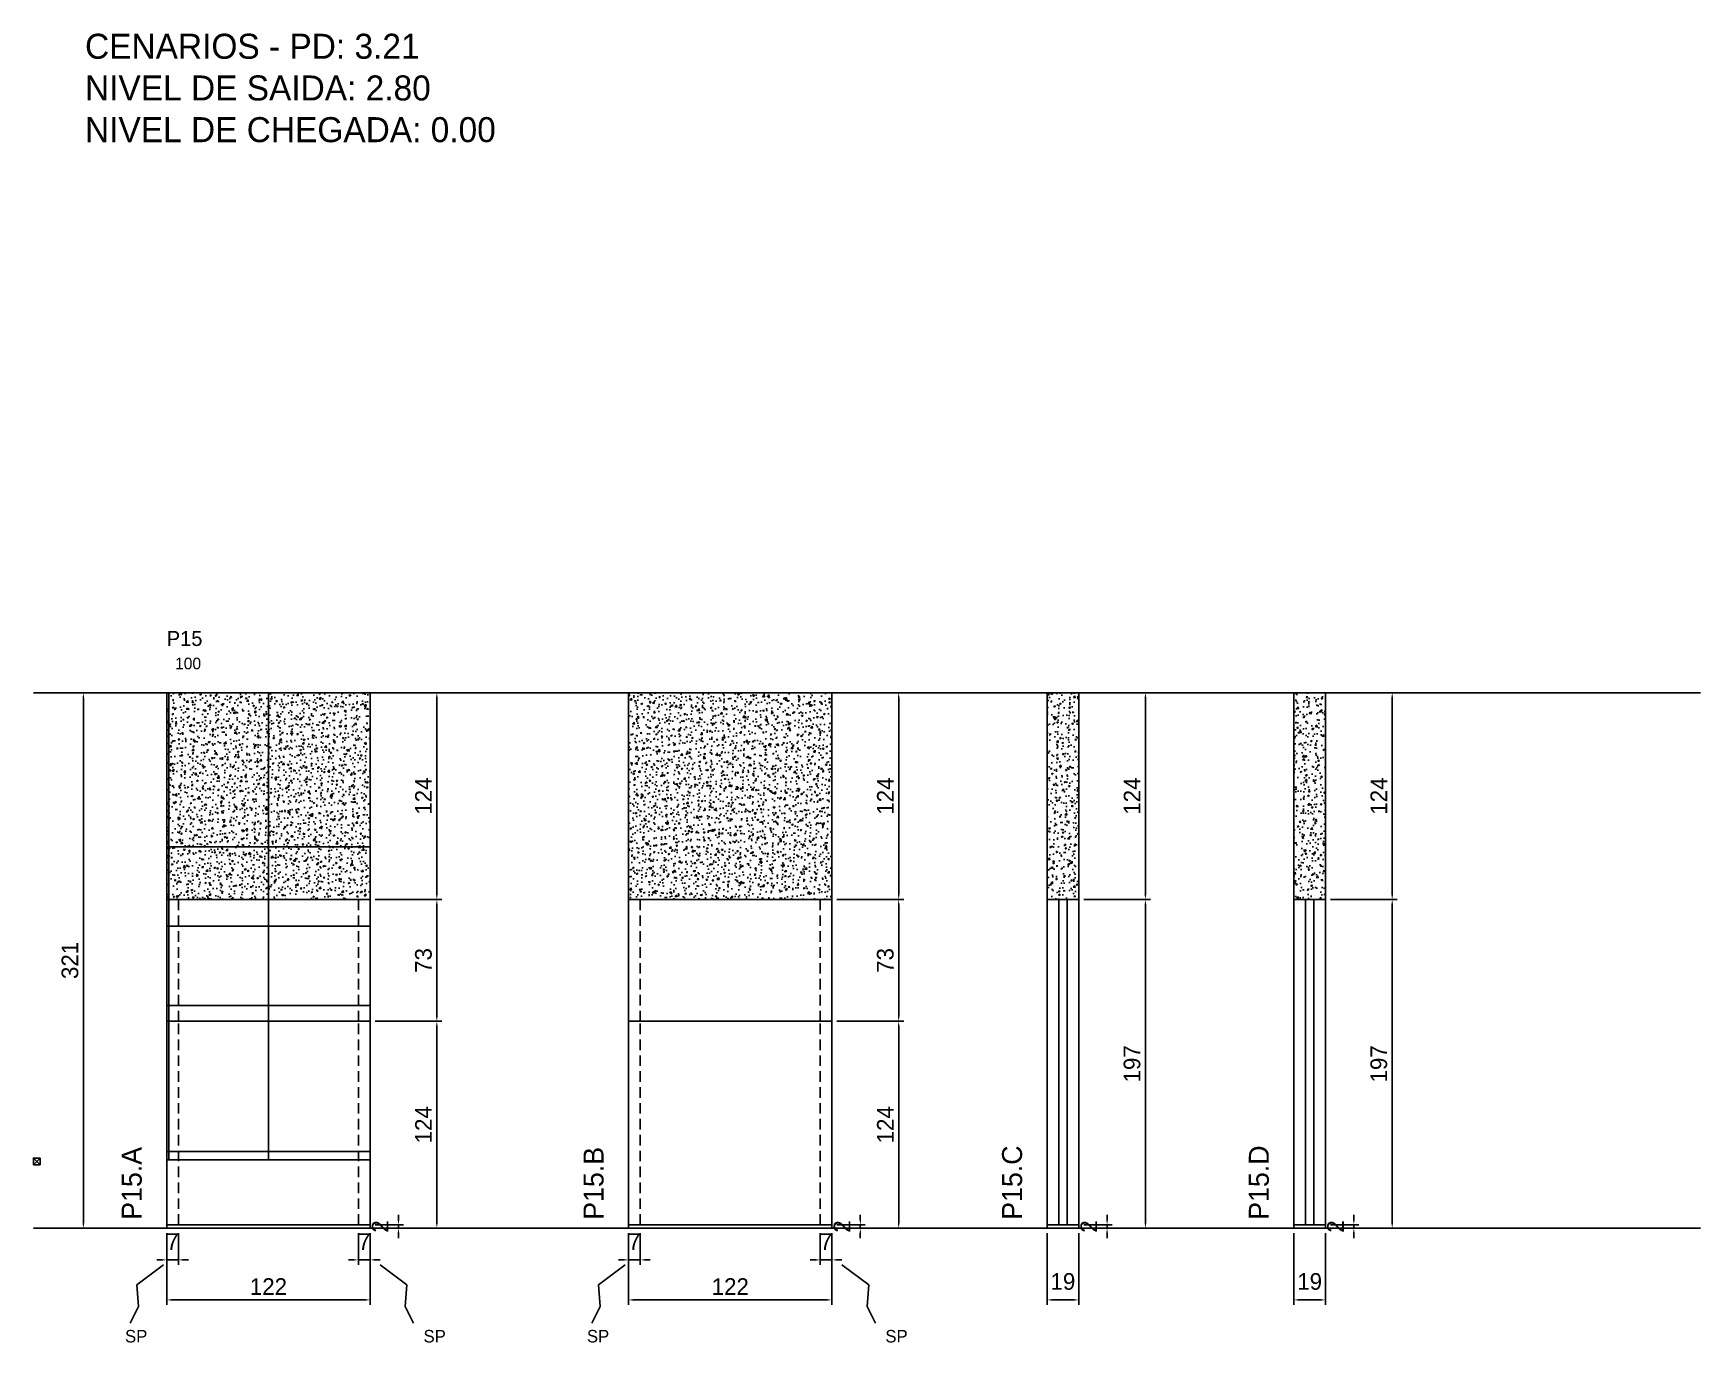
# Model space of a CAD drawing. Header units: centimetres. Extents: x -8500 to 4337, y -490 to 295.
# Drawn here: x -7000 to -6000, y -490 to 295 of the extents above; entities that cross this region are included whole.
import ezdxf

# ---------------------------------------------------------------- set-up
doc = ezdxf.new("R2010")
doc.units = ezdxf.units.CM
doc.linetypes.add('DASHED', pattern=[2, -2])
doc.linetypes.add('HIDDEN', pattern=[9.525, 6.35, -3.175])
for name, color, linetype in [('CHAPA', 140, 'Continuous'), ('COTA', 241, 'Continuous'), ('Madeira', 30, 'Continuous'), ('MEIO_PONT', 160, 'Continuous'), ('NOMENCLATURA', 7, 'Continuous'), ('Nível', 160, 'Continuous'), ('Painéis', 200, 'Continuous'), ('Perfil Metálico', 150, 'Continuous'), ('SARR_2.2x7', 40, 'Continuous'), ('SARRAFO DE PRESSAO', 200, 'Continuous'), ('Sarrafo de Pressão', 42, 'HIDDEN'), ('texto', 7, 'Continuous'), ('TEXTO_GERAL', 7, 'Continuous')]:
    doc.layers.add(name, color=color, linetype=linetype)
doc.dimstyles.new('PAINEL', dxfattribs={"dimtxt": 10, "dimasz": 3, "dimexe": 3, "dimexo": 3, "dimgap": 3, "dimtad": 1, "dimcen": 2.5, "dimclrd": 4, "dimclre": 4, "dimclrt": 240, "dimazin": 3, "dimtfac": 1, "dimtmove": 0, "dimatfit": 3})

# ---------------------------------------------------------------- blocks, each defined once
blk = doc.blocks.new('MULDURA')
at = {"layer": 'Paineis'}
for p, q in [((0, 0), (4, 4)), ((4, 0), (0, 4))]:
    blk.add_line(p, q, dxfattribs=at)
blk.add_lwpolyline([(0, 0), (4, 0), (4, 4), (0, 4)], close=True, dxfattribs=at)

msp = doc.modelspace()

# ---------------------------------------------------------------- hatches: boundary and pattern name
at = {"layer": 'COTA'}
h = msp.add_hatch(dxfattribs=at)
h.set_pattern_fill('AR-CONC', color=256, scale=0.05)
h.paths.add_polyline_path([(-6798, -224), (-6798, -100), (-6920, -100), (-6920, -224)])
h = msp.add_hatch(dxfattribs=at)
h.set_pattern_fill('AR-CONC', color=256, scale=0.05)
h.paths.add_polyline_path([(-6521, -224), (-6521, -100), (-6643, -100), (-6643, -224)])
h = msp.add_hatch(dxfattribs=at)
h.set_pattern_fill('AR-CONC', color=256, scale=0.05)
h.paths.add_polyline_path([(-6373, -224), (-6373, -100), (-6392, -100), (-6392, -224)])
h = msp.add_hatch(dxfattribs=at)
h.set_pattern_fill('AR-CONC', color=256, scale=0.05)
h.paths.add_polyline_path([(-6225, -224), (-6225, -100), (-6244, -100), (-6244, -224)])

# ---------------------------------------------------------------- linework, layer by layer
at = {"layer": 'CHAPA'}
msp.add_lwpolyline([(-6920, -380), (-6918.8, -380), (-6918.8, -100), (-6920, -100)], close=True, dxfattribs=at)
at = {"layer": 'COTA'}
for p, q in [((-6920, -224), (-6920, -100)), ((-6920, -100), (-6798, -100)), ((-6798, -224), (-6798, -100)), ((-6643, -224), (-6643, -100)), ((-6643, -100), (-6521, -100)), ((-6521, -224), (-6521, -100)), ((-6392, -224), (-6392, -100)), ((-6392, -100), (-6373, -100)), ((-6373, -224), (-6373, -100)), ((-6244, -224), (-6244, -100)), ((-6244, -100), (-6225, -100)), ((-6225, -224), (-6225, -100))]:
    msp.add_line(p, q, dxfattribs=at)
for points in [[(-6798, -224), (-6798, -100), (-6920, -100), (-6920, -224)], [(-6521, -224), (-6521, -100), (-6643, -100), (-6643, -224)], [(-6373, -224), (-6373, -100), (-6392, -100), (-6392, -224)], [(-6225, -224), (-6225, -100), (-6244, -100), (-6244, -224)]]:
    msp.add_lwpolyline(points, close=True, dxfattribs=at)
at = {"layer": 'COTA', "color": 4}
for points in [[(-6922, -443), (-6938, -455), (-6937, -468), (-6942, -478)], [(-6792, -443), (-6776, -455), (-6777, -468), (-6772, -478)], [(-6645, -443), (-6661, -455), (-6660, -468), (-6665, -478)], [(-6515, -443), (-6499, -455), (-6500, -468), (-6495, -478)]]:
    msp.add_lwpolyline(points, dxfattribs=at)
at = {"layer": 'Madeira'}
for points in [[(-6920, -192.4), (-6798, -192.4)], [(-6920, -287.6), (-6798, -287.6)]]:
    msp.add_lwpolyline(points, dxfattribs=at)
at = {"layer": 'MEIO_PONT'}
msp.add_lwpolyline([(-6920, -240), (-6798, -240)], dxfattribs=at)
at = {"layer": 'Nível', "linetype": 'DASHED'}
for points in [[(-7000, -100), (-6000, -100)], [(-7000, -421), (-6000, -421)]]:
    msp.add_lwpolyline(points, dxfattribs=at)
at = {"layer": 'Painéis'}
for p, q in [((-6920, -224), (-6798, -224)), ((-6920, -421), (-6920, -224)), ((-6798, -421), (-6798, -224)), ((-6643, -224), (-6521, -224)), ((-6643, -421), (-6643, -224)), ((-6521, -421), (-6521, -224)), ((-6392, -224), (-6373, -224)), ((-6392, -421), (-6392, -224)), ((-6373, -421), (-6373, -224)), ((-6244, -224), (-6225, -224)), ((-6244, -421), (-6244, -224)), ((-6225, -421), (-6225, -224)), ((-6920, -297), (-6798, -297)), ((-6643, -297), (-6521, -297)), ((-6920, -419), (-6798, -419)), ((-6643, -419), (-6521, -419)), ((-6392, -419), (-6373, -419)), ((-6244, -419), (-6225, -419))]:
    msp.add_line(p, q, dxfattribs=at)
msp.add_lwpolyline([(-6920, -380), (-6798, -380), (-6798, -100), (-6920, -100)], close=True, dxfattribs=at)
at = {"layer": 'Perfil Metálico'}
msp.add_line((-6859, -380), (-6859, -100), dxfattribs=at)
at = {"layer": 'SARR_2.2x7'}
for points in [[(-6385, -419), (-6385, -224)], [(-6380, -419), (-6380, -224)], [(-6237, -419), (-6237, -224)], [(-6232, -419), (-6232, -224)]]:
    msp.add_lwpolyline(points, dxfattribs=at)
at = {"layer": 'SARRAFO DE PRESSAO'}
msp.add_lwpolyline([(-6920, -380), (-6798, -380), (-6798, -375), (-6920, -375)], close=True, dxfattribs=at)
at = {"layer": 'Sarrafo de Pressão', "linetype": 'HIDDEN'}
for points in [[(-6913, -297), (-6913, -224)], [(-6805, -297), (-6805, -224)], [(-6636, -297), (-6636, -224)], [(-6528, -297), (-6528, -224)], [(-6913, -419), (-6913, -297)], [(-6805, -419), (-6805, -297)], [(-6636, -419), (-6636, -297)], [(-6528, -419), (-6528, -297)]]:
    msp.add_lwpolyline(points, dxfattribs=at)

# ---------------------------------------------------------------- block references
at = {"layer": 'COTA'}
msp.add_blockref('MULDURA', (-7000, -383), dxfattribs=at)

# ---------------------------------------------------------------- texts
at = {"layer": 'NOMENCLATURA'}
for s, p in [('CENARIOS - PD: 3.21', (-6969, 280)), ('NIVEL DE SAIDA: 2.80', (-6969, 255)), ('NIVEL DE CHEGADA: 0.00', (-6969, 230))]:
    msp.add_text(s, height=15, dxfattribs=at).set_placement(p)
for s, p in [('P15.A', (-6935, -416)), ('P15.B', (-6658, -416)), ('P15.C', (-6407, -416)), ('P15.D', (-6259, -416))]:
    msp.add_text(s, height=12, rotation=90, dxfattribs=at).set_placement(p)
at = {"layer": 'texto'}
msp.add_text('100', height=7, dxfattribs=at).set_placement((-6915, -86))
at = {"layer": 'texto', "color": 4, "char_height": 7.5, "attachment_point": 1}
for insert in [(-6945, -482), (-6766, -482), (-6668, -482), (-6489, -482)]:
    msp.add_mtext('SP', dxfattribs=dict(at, insert=insert))
at = {"layer": 'TEXTO_GERAL'}
msp.add_text('P15', height=9, dxfattribs=at).set_placement((-6920, -72))

# ---------------------------------------------------------------- dimensions: what is measured, and where the dimension line sits
at = {"layer": 'COTA'}
msp.add_linear_dim(base=(-6970, -421), p1=(-6950, -421), p2=(-6950, -100), angle=90, dimstyle='PAINEL', dxfattribs=at).render()
at = {"layer": 'COTA', "color": 4}
for base, p1, p2 in [((-6758, -224), (-6798, -224), (-6798, -100)), ((-6481, -224), (-6521, -224), (-6521, -100)), ((-6333, -224), (-6373, -224), (-6373, -100)), ((-6185, -224), (-6225, -224), (-6225, -100)), ((-6758, -297), (-6798, -297), (-6798, -224)), ((-6481, -297), (-6521, -297), (-6521, -224)), ((-6333, -421), (-6373, -421), (-6373, -224)), ((-6185, -421), (-6225, -421), (-6225, -224)), ((-6758, -421), (-6798, -421), (-6798, -297)), ((-6481, -421), (-6521, -421), (-6521, -297)), ((-6781, -421), (-6798, -421), (-6798, -419)), ((-6504, -421), (-6521, -421), (-6521, -419)), ((-6356, -421), (-6373, -421), (-6373, -419)), ((-6208, -421), (-6225, -421), (-6225, -419))]:
    msp.add_linear_dim(base=base, p1=p1, p2=p2, angle=90, dimstyle='PAINEL', dxfattribs=at).render()
for base, p1, p2 in [((-6920, -440), (-6920, -421), (-6913, -421)), ((-6920, -464), (-6920, -421), (-6798, -421)), ((-6805, -440), (-6805, -421), (-6798, -421)), ((-6643, -440), (-6643, -421), (-6636, -421)), ((-6643, -464), (-6643, -421), (-6521, -421)), ((-6528, -440), (-6528, -421), (-6521, -421)), ((-6392, -464), (-6392, -421), (-6373, -421)), ((-6244, -464), (-6244, -421), (-6225, -421))]:
    msp.add_linear_dim(base=base, p1=p1, p2=p2, dimstyle='PAINEL', dxfattribs=at).render()

doc.saveas('drawing.dxf')
